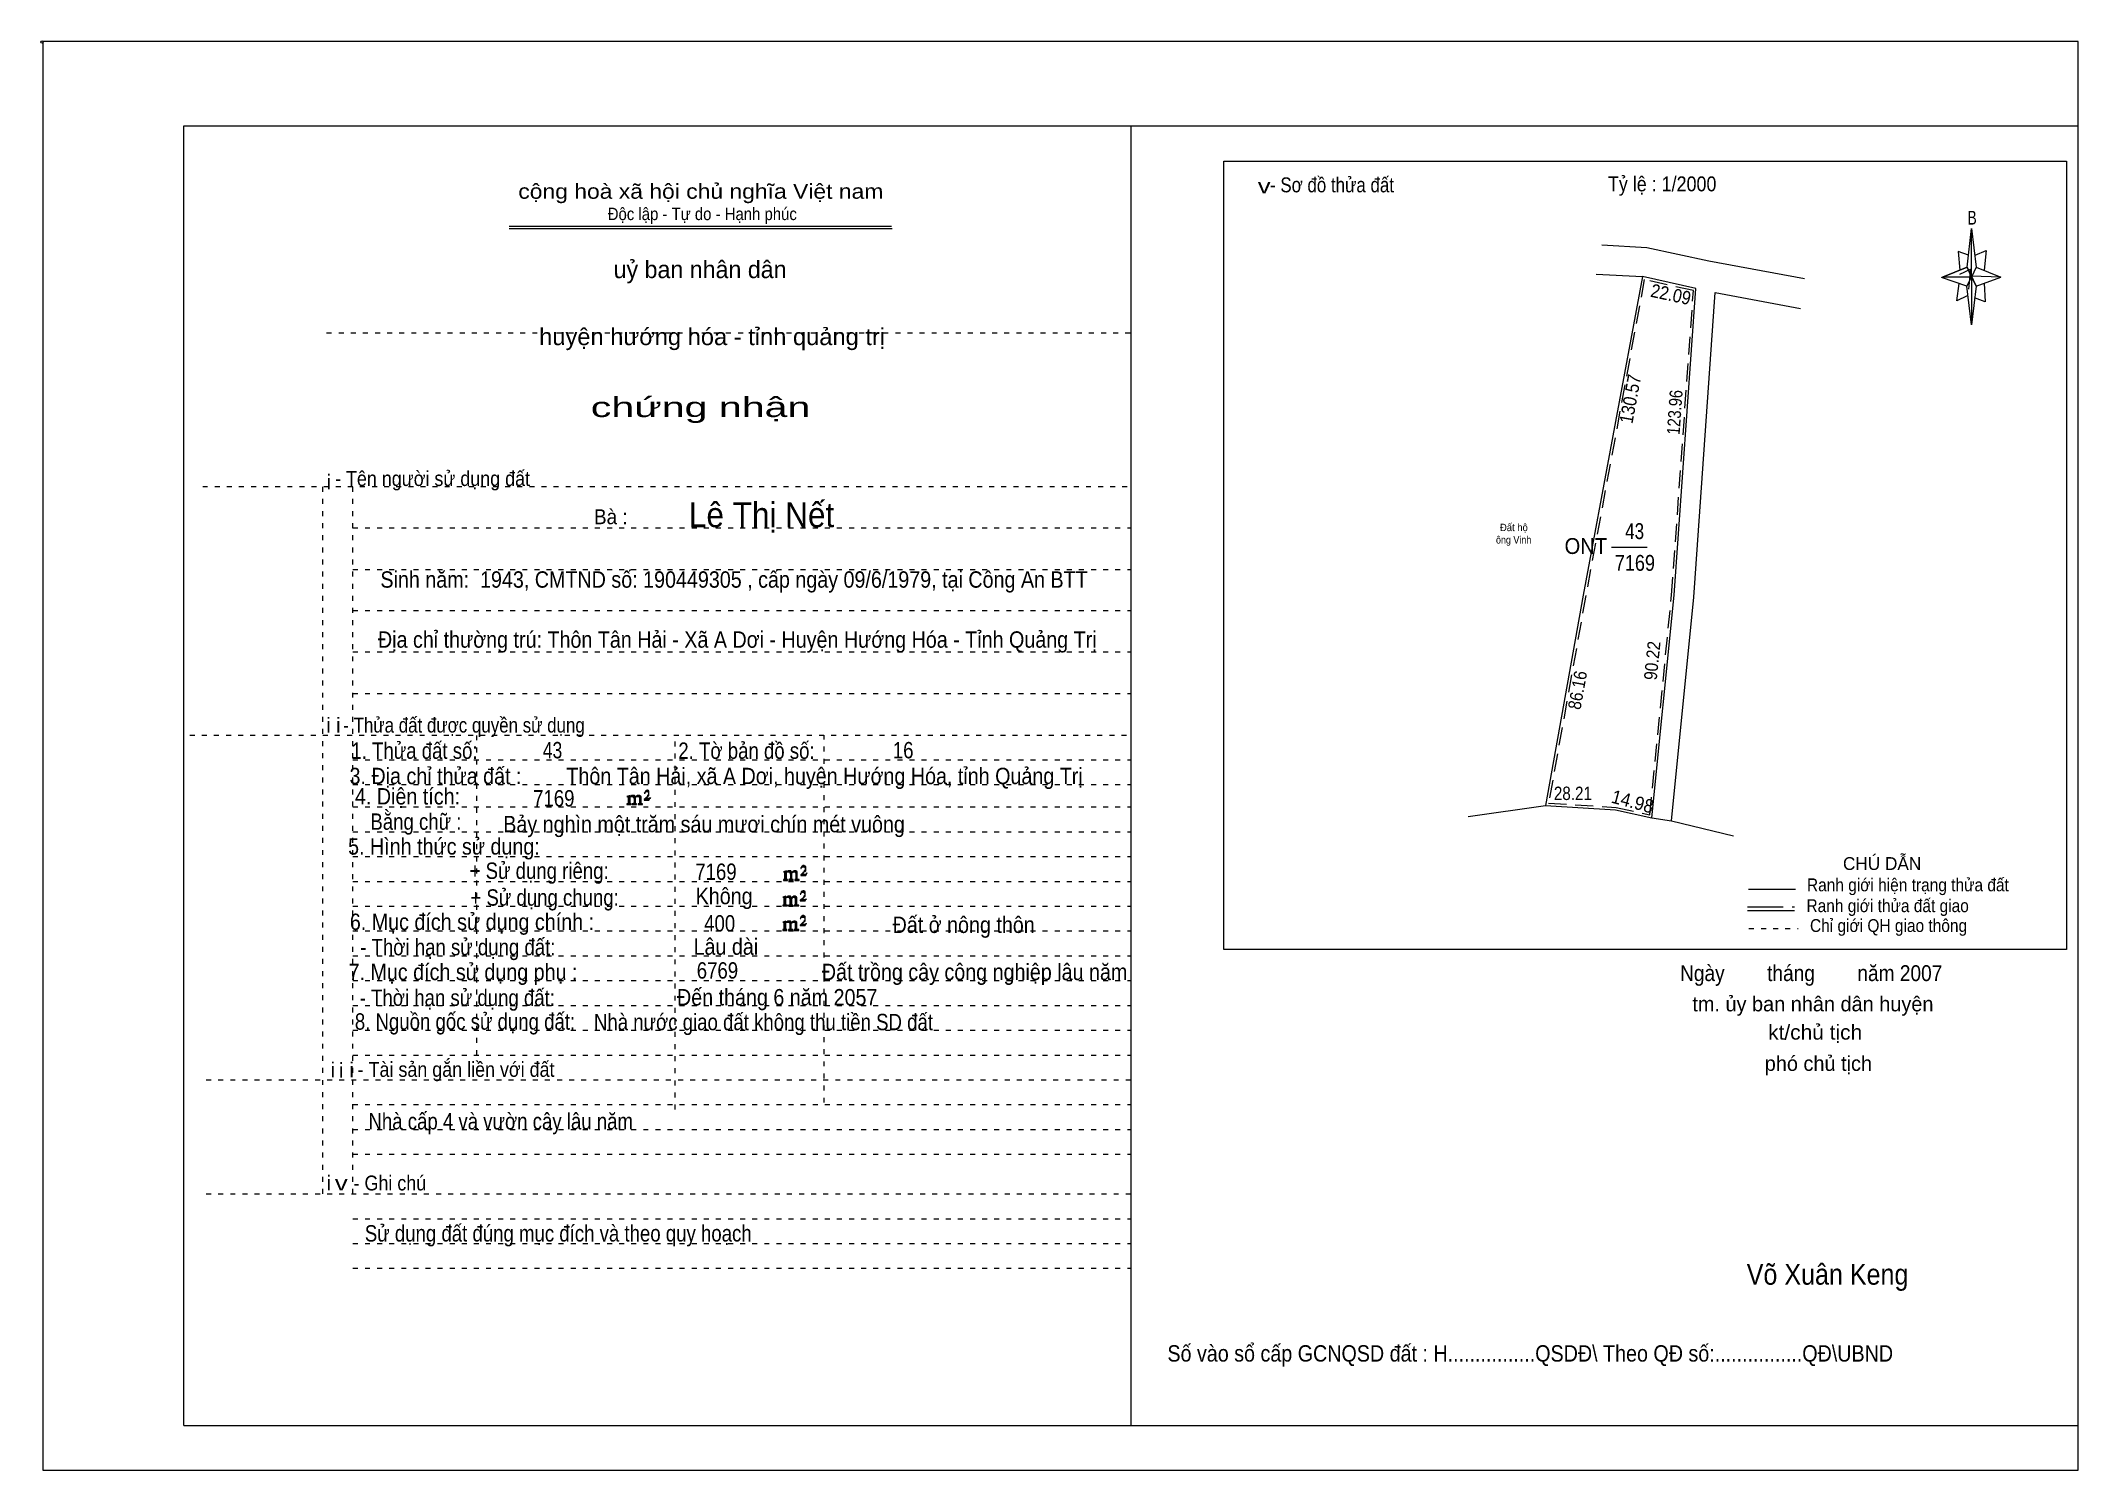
# Model space of a CAD drawing. Header units: centimetres. Extents: x -1.6 to 39.5, y -3.3 to 25.5.
import ezdxf
from ezdxf.enums import TextEntityAlignment as Align

# ---------------------------------------------------------------- set-up
doc = ezdxf.new("R2010")
doc.units = ezdxf.units.CM
doc.header["$LTSCALE"] = 0.12
for name, pattern in [('DOTTED', [1.5, 0.3, -1.2]), ('LONG_DASHED', [7.5, 6, -1.5]), ('MEDIUM_DASHED', [4.5, 3, -1.5])]:
    doc.linetypes.add(name, pattern=pattern)
for name, color, linetype, lineweight in [('1', 7, 'DOTTED', 13), ('10', 7, 'Continuous', 13), ('33', 7, 'LONG_DASHED', 13), ('4', 7, 'Continuous', 13), ('5', 7, 'Continuous', 13), ('50', 7, 'Continuous', 13)]:
    doc.layers.add(name, color=color, linetype=linetype, lineweight=lineweight)
doc.layers.add('30', color=7, linetype='Continuous')

msp = doc.modelspace()

# ---------------------------------------------------------------- hatches: boundary and pattern name
at = {"layer": '50'}
for points in [[(10.27, 10.13), (10.27, 10.12), (10.27, 10.11), (10.25, 10.11), (10.24, 10.11), (10.24, 10.1), (10.33, 10.1), (10.33, 10.11), (10.32, 10.11), (10.31, 10.11), (10.31, 10.12), (10.31, 10.13), (10.31, 10.24), (10.31, 10.25), (10.32, 10.26), (10.34, 10.26), (10.35, 10.26), (10.36, 10.26), (10.37, 10.25), (10.39, 10.22), (10.39, 10.13), (10.37, 10.12), (10.37, 10.11), (10.36, 10.11), (10.35, 10.11), (10.35, 10.1), (10.44, 10.1), (10.44, 10.11), (10.43, 10.11), (10.42, 10.11), (10.42, 10.12), (10.42, 10.13), (10.42, 10.24), (10.44, 10.26), (10.45, 10.26), (10.46, 10.26), (10.49, 10.26), (10.49, 10.25), (10.5, 10.24), (10.5, 10.22), (10.5, 10.13), (10.5, 10.12), (10.49, 10.11), (10.49, 10.11), (10.47, 10.11), (10.47, 10.1), (10.56, 10.1), (10.56, 10.11), (10.55, 10.11), (10.54, 10.11), (10.53, 10.12), (10.53, 10.13), (10.53, 10.2), (10.53, 10.25), (10.53, 10.26), (10.52, 10.27), (10.5, 10.28), (10.47, 10.28), (10.46, 10.28), (10.44, 10.27), (10.41, 10.25), (10.41, 10.26), (10.4, 10.28), (10.39, 10.28), (10.37, 10.28), (10.35, 10.28), (10.34, 10.28), (10.32, 10.26), (10.31, 10.26), (10.31, 10.25), (10.31, 10.25), (10.31, 10.26), (10.31, 10.28), (10.24, 10.26), (10.24, 10.26), (10.25, 10.26), (10.27, 10.25), (10.27, 10.24), (10.27, 10.23)], [(10.69, 10.19), (10.72, 10.24), (10.72, 10.24), (10.71, 10.22), (10.69, 10.22), (10.68, 10.22), (10.63, 10.22), (10.66, 10.26), (10.67, 10.27), (10.69, 10.28), (10.69, 10.3), (10.69, 10.32), (10.69, 10.34), (10.69, 10.35), (10.69, 10.37), (10.68, 10.38), (10.67, 10.38), (10.66, 10.39), (10.65, 10.39), (10.63, 10.38), (10.63, 10.38), (10.62, 10.37), (10.61, 10.35), (10.59, 10.33), (10.61, 10.33), (10.61, 10.35), (10.62, 10.35), (10.63, 10.36), (10.65, 10.36), (10.66, 10.36), (10.67, 10.35), (10.68, 10.35), (10.68, 10.32), (10.68, 10.3), (10.66, 10.28), (10.66, 10.26), (10.65, 10.25), (10.59, 10.2), (10.59, 10.19)], [(13.42, 8.61), (13.42, 8.6), (13.42, 8.59), (13.41, 8.59), (13.4, 8.59), (13.4, 8.57), (13.48, 8.57), (13.48, 8.59), (13.47, 8.59), (13.46, 8.59), (13.46, 8.6), (13.46, 8.61), (13.46, 8.72), (13.46, 8.73), (13.47, 8.74), (13.5, 8.74), (13.51, 8.74), (13.52, 8.74), (13.53, 8.73), (13.54, 8.69), (13.54, 8.61), (13.53, 8.6), (13.53, 8.59), (13.52, 8.59), (13.51, 8.59), (13.51, 8.57), (13.6, 8.57), (13.6, 8.59), (13.58, 8.59), (13.57, 8.59), (13.57, 8.6), (13.57, 8.61), (13.57, 8.72), (13.6, 8.74), (13.61, 8.74), (13.62, 8.74), (13.64, 8.74), (13.64, 8.73), (13.65, 8.72), (13.65, 8.69), (13.65, 8.61), (13.65, 8.6), (13.64, 8.59), (13.64, 8.59), (13.63, 8.59), (13.63, 8.57), (13.72, 8.57), (13.72, 8.59), (13.7, 8.59), (13.69, 8.59), (13.68, 8.6), (13.68, 8.61), (13.68, 8.68), (13.68, 8.73), (13.68, 8.74), (13.67, 8.75), (13.65, 8.76), (13.63, 8.76), (13.62, 8.76), (13.6, 8.75), (13.56, 8.73), (13.56, 8.74), (13.55, 8.76), (13.54, 8.76), (13.53, 8.76), (13.51, 8.76), (13.5, 8.76), (13.47, 8.74), (13.46, 8.74), (13.46, 8.73), (13.46, 8.73), (13.46, 8.74), (13.46, 8.76), (13.4, 8.74), (13.4, 8.74), (13.41, 8.74), (13.42, 8.73), (13.42, 8.72), (13.42, 8.71)], [(13.85, 8.67), (13.87, 8.72), (13.87, 8.72), (13.86, 8.69), (13.85, 8.69), (13.84, 8.69), (13.78, 8.69), (13.82, 8.74), (13.83, 8.75), (13.85, 8.76), (13.85, 8.78), (13.85, 8.79), (13.85, 8.82), (13.85, 8.83), (13.85, 8.85), (13.84, 8.86), (13.83, 8.86), (13.82, 8.87), (13.8, 8.87), (13.78, 8.86), (13.78, 8.86), (13.77, 8.85), (13.76, 8.83), (13.75, 8.81), (13.76, 8.81), (13.76, 8.83), (13.77, 8.83), (13.78, 8.84), (13.8, 8.84), (13.82, 8.84), (13.83, 8.83), (13.84, 8.83), (13.84, 8.79), (13.84, 8.78), (13.82, 8.76), (13.82, 8.74), (13.8, 8.73), (13.75, 8.68), (13.75, 8.67)], [(13.41, 8.09), (13.41, 8.08), (13.41, 8.07), (13.4, 8.07), (13.39, 8.07), (13.39, 8.06), (13.48, 8.06), (13.48, 8.07), (13.47, 8.07), (13.45, 8.07), (13.45, 8.08), (13.45, 8.09), (13.45, 8.2), (13.45, 8.21), (13.47, 8.23), (13.49, 8.23), (13.5, 8.23), (13.51, 8.23), (13.52, 8.21), (13.53, 8.18), (13.53, 8.09), (13.52, 8.08), (13.52, 8.07), (13.51, 8.07), (13.5, 8.07), (13.5, 8.06), (13.59, 8.06), (13.59, 8.07), (13.58, 8.07), (13.57, 8.07), (13.57, 8.08), (13.57, 8.09), (13.57, 8.2), (13.59, 8.23), (13.6, 8.23), (13.61, 8.23), (13.63, 8.23), (13.63, 8.21), (13.64, 8.2), (13.64, 8.18), (13.64, 8.09), (13.64, 8.08), (13.63, 8.07), (13.63, 8.07), (13.62, 8.07), (13.62, 8.06), (13.71, 8.06), (13.71, 8.07), (13.7, 8.07), (13.69, 8.07), (13.67, 8.08), (13.67, 8.09), (13.67, 8.17), (13.67, 8.21), (13.67, 8.23), (13.66, 8.24), (13.64, 8.25), (13.62, 8.25), (13.61, 8.25), (13.59, 8.24), (13.55, 8.21), (13.55, 8.23), (13.54, 8.25), (13.53, 8.25), (13.52, 8.25), (13.5, 8.25), (13.49, 8.25), (13.47, 8.23), (13.45, 8.23), (13.45, 8.21), (13.45, 8.21), (13.45, 8.23), (13.45, 8.25), (13.39, 8.23), (13.39, 8.23), (13.4, 8.23), (13.41, 8.21), (13.41, 8.2), (13.41, 8.19)], [(13.84, 8.16), (13.86, 8.2), (13.86, 8.2), (13.85, 8.18), (13.84, 8.18), (13.83, 8.18), (13.77, 8.18), (13.81, 8.23), (13.82, 8.24), (13.84, 8.25), (13.84, 8.27), (13.84, 8.28), (13.84, 8.3), (13.84, 8.31), (13.84, 8.34), (13.83, 8.35), (13.82, 8.35), (13.81, 8.36), (13.8, 8.36), (13.77, 8.35), (13.77, 8.35), (13.76, 8.34), (13.75, 8.31), (13.74, 8.29), (13.75, 8.29), (13.75, 8.31), (13.76, 8.31), (13.77, 8.33), (13.8, 8.33), (13.81, 8.33), (13.82, 8.31), (13.83, 8.31), (13.83, 8.28), (13.83, 8.27), (13.81, 8.25), (13.81, 8.23), (13.8, 8.21), (13.74, 8.17), (13.74, 8.16)], [(13.84, 7.66), (13.86, 7.71), (13.86, 7.71), (13.85, 7.68), (13.84, 7.68), (13.83, 7.68), (13.77, 7.68), (13.81, 7.73), (13.82, 7.74), (13.84, 7.75), (13.84, 7.77), (13.84, 7.78), (13.84, 7.81), (13.84, 7.82), (13.84, 7.84), (13.83, 7.85), (13.82, 7.85), (13.81, 7.86), (13.79, 7.86), (13.77, 7.85), (13.77, 7.85), (13.76, 7.84), (13.75, 7.82), (13.74, 7.8), (13.75, 7.8), (13.75, 7.82), (13.76, 7.82), (13.77, 7.83), (13.79, 7.83), (13.81, 7.83), (13.82, 7.82), (13.83, 7.82), (13.83, 7.78), (13.83, 7.77), (13.81, 7.75), (13.81, 7.73), (13.79, 7.72), (13.74, 7.67), (13.74, 7.66)], [(13.41, 7.6), (13.41, 7.59), (13.41, 7.58), (13.4, 7.58), (13.39, 7.58), (13.39, 7.56), (13.47, 7.56), (13.47, 7.58), (13.46, 7.58), (13.45, 7.58), (13.45, 7.59), (13.45, 7.6), (13.45, 7.71), (13.45, 7.72), (13.46, 7.73), (13.49, 7.73), (13.5, 7.73), (13.51, 7.73), (13.52, 7.72), (13.53, 7.68), (13.53, 7.6), (13.52, 7.59), (13.52, 7.58), (13.51, 7.58), (13.5, 7.58), (13.5, 7.56), (13.59, 7.56), (13.59, 7.58), (13.57, 7.58), (13.56, 7.58), (13.56, 7.59), (13.56, 7.6), (13.56, 7.71), (13.59, 7.73), (13.6, 7.73), (13.61, 7.73), (13.63, 7.73), (13.63, 7.72), (13.64, 7.71), (13.64, 7.68), (13.64, 7.6), (13.64, 7.59), (13.63, 7.58), (13.63, 7.58), (13.62, 7.58), (13.62, 7.56), (13.71, 7.56), (13.71, 7.58), (13.69, 7.58), (13.68, 7.58), (13.67, 7.59), (13.67, 7.6), (13.67, 7.67), (13.67, 7.72), (13.67, 7.73), (13.66, 7.74), (13.64, 7.75), (13.62, 7.75), (13.61, 7.75), (13.59, 7.74), (13.55, 7.72), (13.55, 7.73), (13.54, 7.75), (13.53, 7.75), (13.52, 7.75), (13.5, 7.75), (13.49, 7.75), (13.46, 7.73), (13.45, 7.73), (13.45, 7.72), (13.45, 7.72), (13.45, 7.73), (13.45, 7.75), (13.39, 7.73), (13.39, 7.73), (13.4, 7.73), (13.41, 7.72), (13.41, 7.71), (13.41, 7.7)]]:
    msp.add_hatch(color=256, dxfattribs=at).paths.add_polyline_path(points)

# ---------------------------------------------------------------- linework, layer by layer
at = {"layer": '1', "linetype": 'Continuous'}
for p, q in [((1.31, -2.42), (1.31, 23.78)), ((1.31, 23.78), (39.51, 23.78)), ((20.41, -2.42), (20.41, 23.78)), ((39.51, -2.42), (39.51, 23.78)), ((7.87, 21.76), (15.58, 21.76)), ((7.87, 21.71), (15.59, 21.71)), ((37.26, 20.55), (36.75, 20.72)), ((1.31, -2.42), (39.51, -2.42))]:
    msp.add_line(p, q, dxfattribs=at)
at = {"layer": '1'}
for p, q in [((4.19, 19.61), (20.41, 19.61)), ((1.69, 16.51), (20.41, 16.51)), ((4.11, 2.25), (4.11, 16.51)), ((4.72, 2.25), (4.72, 16.51)), ((4.72, 15.68), (20.41, 15.68)), ((4.72, 14.84), (20.41, 14.84)), ((4.72, 14.01), (20.41, 14.01)), ((4.72, 13.18), (20.41, 13.18)), ((4.72, 12.34), (20.41, 12.34)), ((1.43, 11.5), (20.41, 11.5)), ((7.22, 5.05), (7.22, 11.5)), ((11.22, 3.95), (11.22, 11.5)), ((14.22, 4.09), (14.22, 11.5)), ((4.72, 11), (20.41, 11)), ((4.72, 10.5), (20.41, 10.5)), ((4.72, 10.05), (20.41, 10.05)), ((4.72, 9.55), (20.41, 9.55)), ((4.72, 9.05), (20.41, 9.05)), ((4.72, 8.55), (20.41, 8.55)), ((4.72, 8.05), (20.41, 8.05)), ((4.72, 7.55), (20.41, 7.55)), ((4.72, 7.05), (20.41, 7.05)), ((4.72, 6.55), (20.41, 6.55)), ((4.72, 6.05), (20.41, 6.05)), ((4.72, 5.55), (20.41, 5.55)), ((4.72, 5.05), (20.41, 5.05)), ((1.76, 4.55), (20.41, 4.55)), ((4.72, 4.05), (20.41, 4.05)), ((4.72, 3.55), (20.41, 3.55)), ((4.72, 3.05), (20.41, 3.05)), ((1.76, 2.25), (20.41, 2.25)), ((4.72, 1.75), (20.41, 1.75)), ((4.72, 1.25), (20.41, 1.25)), ((4.72, 0.75), (20.41, 0.75))]:
    msp.add_line(p, q, dxfattribs=at)
at = {"layer": '1', "linetype": 'Continuous'}
msp.add_lwpolyline([(-1.53, -3.32), (39.51, -3.32), (39.51, 25.48), (-1.53, 25.48)], close=True, dxfattribs=at)
msp.add_lwpolyline([(37.27, 20.35), (37.06, 20.25), (37.11, 20.6)], dxfattribs=at)
at = {"layer": '10'}
for p, q in [((29.79, 20.79), (30.72, 20.74)), ((27.21, 9.86), (28.77, 10.08)), ((30.91, 9.83), (31.31, 9.77)), ((31.31, 9.77), (32.56, 9.47))]:
    msp.add_line(p, q, dxfattribs=at)
for points in [[(29.9, 21.38), (30.81, 21.33), (32.06, 21.06), (33.99, 20.7)], [(30.72, 20.74), (29.53, 14.32), (28.77, 10.08)], [(30.91, 9.83), (31.36, 14.32), (31.8, 20.5), (30.72, 20.74)], [(31.31, 9.77), (31.76, 14.28), (32.19, 20.42), (33.91, 20.1)], [(28.77, 10.08), (30.18, 9.99), (30.91, 9.83)]]:
    msp.add_lwpolyline(points, dxfattribs=at)
at = {"layer": '10', "linetype": 'MEDIUM_DASHED'}
for points in [[(30.76, 20.68), (29.58, 14.31), (28.83, 10.13)], [(30.87, 9.89), (31.31, 14.32), (31.75, 20.46), (30.76, 20.68)], [(28.83, 10.13), (30.19, 10.04), (30.87, 9.89)]]:
    msp.add_lwpolyline(points, dxfattribs=at)
at = {"layer": '33'}
msp.add_line((30.1, 15.29), (30.98, 15.29), dxfattribs=at)
at = {"layer": '4'}
for p, q in [((32.86, 8.39), (33.81, 8.39)), ((32.84, 7.96), (33.79, 7.96))]:
    msp.add_line(p, q, dxfattribs=at)
at = {"layer": '4', "linetype": 'LONG_DASHED'}
msp.add_line((32.84, 8.04), (33.79, 8.04), dxfattribs=at)
at = {"layer": '4', "linetype": 'DOTTED'}
msp.add_line((32.87, 7.6), (33.86, 7.6), dxfattribs=at)
at = {"layer": '4'}
msp.add_lwpolyline([(22.28, 23.07), (39.27, 23.07), (39.27, 7.18), (22.28, 7.18)], close=True, dxfattribs=at)
msp.add_circle((-1.55, 25.47), 0.025, dxfattribs=at)
at = {"layer": '5'}
for p, q in [((37.27, 20.93), (37.36, 21.71)), ((37.45, 20.55), (37.36, 19.77)), ((37.45, 20.93), (37.95, 20.73)), ((37.61, 20.61), (37.63, 20.23)), ((37.63, 20.23), (37.42, 20.31))]:
    msp.add_line(p, q, dxfattribs=at)
for points in [[(37.36, 21.71), (37.45, 20.93), (37.36, 20.73)], [(37.36, 20.73), (36.77, 20.73), (37.27, 20.93), (37.45, 20.55), (37.95, 20.73), (37.36, 20.75)], [(37.36, 20.73), (37.36, 19.77), (37.26, 20.55)]]:
    msp.add_lwpolyline(points, close=True, dxfattribs=at)
for points in [[(37.3, 21.17), (37.09, 21.25), (37.12, 20.87)], [(37.43, 21.17), (37.65, 21.27), (37.61, 20.87)], [(37.36, 20.73), (37.27, 20.93), (36.77, 20.73)], [(37.12, 20.79), (37.34, 20.89), (37.3, 20.49)], [(37.36, 20.73), (37.45, 20.55), (37.95, 20.73)]]:
    msp.add_lwpolyline(points, dxfattribs=at)
at = {"layer": '50'}
for points in [[(10.27, 10.13), (10.27, 10.12), (10.27, 10.11), (10.25, 10.11), (10.24, 10.11), (10.24, 10.1), (10.33, 10.1), (10.33, 10.11), (10.32, 10.11), (10.31, 10.11), (10.31, 10.12), (10.31, 10.13), (10.31, 10.24), (10.31, 10.25), (10.32, 10.26), (10.34, 10.26), (10.35, 10.26), (10.36, 10.26), (10.37, 10.25), (10.39, 10.22), (10.39, 10.13), (10.37, 10.12), (10.37, 10.11), (10.36, 10.11), (10.35, 10.11), (10.35, 10.1), (10.44, 10.1), (10.44, 10.11), (10.43, 10.11), (10.42, 10.11), (10.42, 10.12), (10.42, 10.13), (10.42, 10.24), (10.44, 10.26), (10.45, 10.26), (10.46, 10.26), (10.49, 10.26), (10.49, 10.25), (10.5, 10.24), (10.5, 10.22), (10.5, 10.13), (10.5, 10.12), (10.49, 10.11), (10.49, 10.11), (10.47, 10.11), (10.47, 10.1), (10.56, 10.1), (10.56, 10.11), (10.55, 10.11), (10.54, 10.11), (10.53, 10.12), (10.53, 10.13), (10.53, 10.2), (10.53, 10.25), (10.53, 10.26), (10.52, 10.27), (10.5, 10.28), (10.47, 10.28), (10.46, 10.28), (10.44, 10.27), (10.41, 10.25), (10.41, 10.26), (10.4, 10.28), (10.39, 10.28), (10.37, 10.28), (10.35, 10.28), (10.34, 10.28), (10.32, 10.26), (10.31, 10.26), (10.31, 10.25), (10.31, 10.25), (10.31, 10.26), (10.31, 10.28), (10.24, 10.26), (10.24, 10.26), (10.25, 10.26), (10.27, 10.25), (10.27, 10.24), (10.27, 10.23)], [(10.69, 10.19), (10.72, 10.24), (10.72, 10.24), (10.71, 10.22), (10.69, 10.22), (10.68, 10.22), (10.63, 10.22), (10.66, 10.26), (10.67, 10.27), (10.69, 10.28), (10.69, 10.3), (10.69, 10.32), (10.69, 10.34), (10.69, 10.35), (10.69, 10.37), (10.68, 10.38), (10.67, 10.38), (10.66, 10.39), (10.65, 10.39), (10.63, 10.38), (10.63, 10.38), (10.62, 10.37), (10.61, 10.35), (10.59, 10.33), (10.61, 10.33), (10.61, 10.35), (10.62, 10.35), (10.63, 10.36), (10.65, 10.36), (10.66, 10.36), (10.67, 10.35), (10.68, 10.35), (10.68, 10.32), (10.68, 10.3), (10.66, 10.28), (10.66, 10.26), (10.65, 10.25), (10.59, 10.2), (10.59, 10.19)], [(13.42, 8.61), (13.42, 8.6), (13.42, 8.59), (13.41, 8.59), (13.4, 8.59), (13.4, 8.57), (13.48, 8.57), (13.48, 8.59), (13.47, 8.59), (13.46, 8.59), (13.46, 8.6), (13.46, 8.61), (13.46, 8.72), (13.46, 8.73), (13.47, 8.74), (13.5, 8.74), (13.51, 8.74), (13.52, 8.74), (13.53, 8.73), (13.54, 8.69), (13.54, 8.61), (13.53, 8.6), (13.53, 8.59), (13.52, 8.59), (13.51, 8.59), (13.51, 8.57), (13.6, 8.57), (13.6, 8.59), (13.58, 8.59), (13.57, 8.59), (13.57, 8.6), (13.57, 8.61), (13.57, 8.72), (13.6, 8.74), (13.61, 8.74), (13.62, 8.74), (13.64, 8.74), (13.64, 8.73), (13.65, 8.72), (13.65, 8.69), (13.65, 8.61), (13.65, 8.6), (13.64, 8.59), (13.64, 8.59), (13.63, 8.59), (13.63, 8.57), (13.72, 8.57), (13.72, 8.59), (13.7, 8.59), (13.69, 8.59), (13.68, 8.6), (13.68, 8.61), (13.68, 8.68), (13.68, 8.73), (13.68, 8.74), (13.67, 8.75), (13.65, 8.76), (13.63, 8.76), (13.62, 8.76), (13.6, 8.75), (13.56, 8.73), (13.56, 8.74), (13.55, 8.76), (13.54, 8.76), (13.53, 8.76), (13.51, 8.76), (13.5, 8.76), (13.47, 8.74), (13.46, 8.74), (13.46, 8.73), (13.46, 8.73), (13.46, 8.74), (13.46, 8.76), (13.4, 8.74), (13.4, 8.74), (13.41, 8.74), (13.42, 8.73), (13.42, 8.72), (13.42, 8.71)], [(13.85, 8.67), (13.87, 8.72), (13.87, 8.72), (13.86, 8.69), (13.85, 8.69), (13.84, 8.69), (13.78, 8.69), (13.82, 8.74), (13.83, 8.75), (13.85, 8.76), (13.85, 8.78), (13.85, 8.79), (13.85, 8.82), (13.85, 8.83), (13.85, 8.85), (13.84, 8.86), (13.83, 8.86), (13.82, 8.87), (13.8, 8.87), (13.78, 8.86), (13.78, 8.86), (13.77, 8.85), (13.76, 8.83), (13.75, 8.81), (13.76, 8.81), (13.76, 8.83), (13.77, 8.83), (13.78, 8.84), (13.8, 8.84), (13.82, 8.84), (13.83, 8.83), (13.84, 8.83), (13.84, 8.79), (13.84, 8.78), (13.82, 8.76), (13.82, 8.74), (13.8, 8.73), (13.75, 8.68), (13.75, 8.67)], [(13.41, 8.09), (13.41, 8.08), (13.41, 8.07), (13.4, 8.07), (13.39, 8.07), (13.39, 8.06), (13.48, 8.06), (13.48, 8.07), (13.47, 8.07), (13.45, 8.07), (13.45, 8.08), (13.45, 8.09), (13.45, 8.2), (13.45, 8.21), (13.47, 8.23), (13.49, 8.23), (13.5, 8.23), (13.51, 8.23), (13.52, 8.21), (13.53, 8.18), (13.53, 8.09), (13.52, 8.08), (13.52, 8.07), (13.51, 8.07), (13.5, 8.07), (13.5, 8.06), (13.59, 8.06), (13.59, 8.07), (13.58, 8.07), (13.57, 8.07), (13.57, 8.08), (13.57, 8.09), (13.57, 8.2), (13.59, 8.23), (13.6, 8.23), (13.61, 8.23), (13.63, 8.23), (13.63, 8.21), (13.64, 8.2), (13.64, 8.18), (13.64, 8.09), (13.64, 8.08), (13.63, 8.07), (13.63, 8.07), (13.62, 8.07), (13.62, 8.06), (13.71, 8.06), (13.71, 8.07), (13.7, 8.07), (13.69, 8.07), (13.67, 8.08), (13.67, 8.09), (13.67, 8.17), (13.67, 8.21), (13.67, 8.23), (13.66, 8.24), (13.64, 8.25), (13.62, 8.25), (13.61, 8.25), (13.59, 8.24), (13.55, 8.21), (13.55, 8.23), (13.54, 8.25), (13.53, 8.25), (13.52, 8.25), (13.5, 8.25), (13.49, 8.25), (13.47, 8.23), (13.45, 8.23), (13.45, 8.21), (13.45, 8.21), (13.45, 8.23), (13.45, 8.25), (13.39, 8.23), (13.39, 8.23), (13.4, 8.23), (13.41, 8.21), (13.41, 8.2), (13.41, 8.19)], [(13.84, 8.16), (13.86, 8.2), (13.86, 8.2), (13.85, 8.18), (13.84, 8.18), (13.83, 8.18), (13.77, 8.18), (13.81, 8.23), (13.82, 8.24), (13.84, 8.25), (13.84, 8.27), (13.84, 8.28), (13.84, 8.3), (13.84, 8.31), (13.84, 8.34), (13.83, 8.35), (13.82, 8.35), (13.81, 8.36), (13.8, 8.36), (13.77, 8.35), (13.77, 8.35), (13.76, 8.34), (13.75, 8.31), (13.74, 8.29), (13.75, 8.29), (13.75, 8.31), (13.76, 8.31), (13.77, 8.33), (13.8, 8.33), (13.81, 8.33), (13.82, 8.31), (13.83, 8.31), (13.83, 8.28), (13.83, 8.27), (13.81, 8.25), (13.81, 8.23), (13.8, 8.21), (13.74, 8.17), (13.74, 8.16)], [(13.84, 7.66), (13.86, 7.71), (13.86, 7.71), (13.85, 7.68), (13.84, 7.68), (13.83, 7.68), (13.77, 7.68), (13.81, 7.73), (13.82, 7.74), (13.84, 7.75), (13.84, 7.77), (13.84, 7.78), (13.84, 7.81), (13.84, 7.82), (13.84, 7.84), (13.83, 7.85), (13.82, 7.85), (13.81, 7.86), (13.79, 7.86), (13.77, 7.85), (13.77, 7.85), (13.76, 7.84), (13.75, 7.82), (13.74, 7.8), (13.75, 7.8), (13.75, 7.82), (13.76, 7.82), (13.77, 7.83), (13.79, 7.83), (13.81, 7.83), (13.82, 7.82), (13.83, 7.82), (13.83, 7.78), (13.83, 7.77), (13.81, 7.75), (13.81, 7.73), (13.79, 7.72), (13.74, 7.67), (13.74, 7.66)], [(13.41, 7.6), (13.41, 7.59), (13.41, 7.58), (13.4, 7.58), (13.39, 7.58), (13.39, 7.56), (13.47, 7.56), (13.47, 7.58), (13.46, 7.58), (13.45, 7.58), (13.45, 7.59), (13.45, 7.6), (13.45, 7.71), (13.45, 7.72), (13.46, 7.73), (13.49, 7.73), (13.5, 7.73), (13.51, 7.73), (13.52, 7.72), (13.53, 7.68), (13.53, 7.6), (13.52, 7.59), (13.52, 7.58), (13.51, 7.58), (13.5, 7.58), (13.5, 7.56), (13.59, 7.56), (13.59, 7.58), (13.57, 7.58), (13.56, 7.58), (13.56, 7.59), (13.56, 7.6), (13.56, 7.71), (13.59, 7.73), (13.6, 7.73), (13.61, 7.73), (13.63, 7.73), (13.63, 7.72), (13.64, 7.71), (13.64, 7.68), (13.64, 7.6), (13.64, 7.59), (13.63, 7.58), (13.63, 7.58), (13.62, 7.58), (13.62, 7.56), (13.71, 7.56), (13.71, 7.58), (13.69, 7.58), (13.68, 7.58), (13.67, 7.59), (13.67, 7.6), (13.67, 7.67), (13.67, 7.72), (13.67, 7.73), (13.66, 7.74), (13.64, 7.75), (13.62, 7.75), (13.61, 7.75), (13.59, 7.74), (13.55, 7.72), (13.55, 7.73), (13.54, 7.75), (13.53, 7.75), (13.52, 7.75), (13.5, 7.75), (13.49, 7.75), (13.46, 7.73), (13.45, 7.73), (13.45, 7.72), (13.45, 7.72), (13.45, 7.73), (13.45, 7.75), (13.39, 7.73), (13.39, 7.73), (13.4, 7.73), (13.41, 7.72), (13.41, 7.71), (13.41, 7.7)]]:
    msp.add_lwpolyline(points, close=True, dxfattribs=at)

# ---------------------------------------------------------------- texts
at = {"layer": '1'}
for s, height, width, p in [('cộng hoà xã hội chủ nghĩa Việt nam', 0.3, 1.15, (11.735, 22.31)), ('v', 0.3, 1.3, (23.095, 22.42)), ('- Sơ đồ thửa đất ', 0.3, 0.85, (24.51, 22.44)), ('Độc lập - Tự do - Hạnh phúc', 0.25, 0.9, (11.765, 21.88)), ('chứng nhận', 0.4, 1.55, (11.73, 17.91)), ('- Tên người sử dụng đất', 0.3, 0.9, (6.325, 16.52)), ('- Thửa đất được quyền sử dụng', 0.3, 0.85, (6.96, 11.55)), ('- Tài sản gắn liền với đất ', 0.3, 0.9, (6.85, 4.61)), ('v', 0.3, 1.3, (4.485, 2.32)), ('- Ghi chú', 0.3, 0.9, (5.465, 2.32))]:
    msp.add_text(s, height=height, dxfattribs=dict(at, width=width)).set_placement(p, align=Align.CENTER)
for s, height, p in [('uỷ ban nhân dân', 0.35, (11.72, 20.71)), ('i', 0.3, (4.235, 16.45)), ('i', 0.3, (4.225, 11.55)), ('i', 0.3, (4.425, 11.55)), ('i', 0.3, (4.315, 4.6)), ('i', 0.3, (4.485, 4.59)), ('i', 0.3, (4.695, 4.6)), ('i', 0.3, (4.235, 2.32))]:
    msp.add_text(s, height=height, dxfattribs=at).set_placement(p, align=Align.CENTER)
at = {"layer": '10'}
for s, height, width, p in [('Tỷ lệ : 1/2000', 0.3, 0.9, (31.12, 22.46)), ('Lê Thị Nết', 0.5, 0.95, (12.96, 15.69)), ('Đất hộ', 0.15, 0.95, (28.13, 15.61)), ('ông Vinh', 0.15, 0.9, (28.125, 15.36)), ('Võ Xuân Keng', 0.42, 0.9, (34.455, 0.42))]:
    msp.add_text(s, height=height, dxfattribs=dict(at, width=width)).set_placement(p, align=Align.CENTER)
at = {"layer": '30'}
for s, height, rotation, width, p in [('22.09', 0.27, 347.845, 0.9, (31.267, 20.252)), ('130.57', 0.27, 79.546, 0.9, (30.61, 18.25)), ('123.96', 0.26, 85.994, 0.85, (31.503, 17.996)), ('90.22', 0.2599, 84.217, 0.9, (31.049, 12.987)), ('86.16', 0.26, 79.792, 0.9, (29.541, 12.382)), ('14.98', 0.2699, 345, 0.95, (30.49, 10.03))]:
    msp.add_text(s, height=height, rotation=rotation, dxfattribs=dict(at, width=width)).set_placement(p, align=Align.CENTER)
at = {"layer": '30', "width": 0.85}
msp.add_text('28.21', height=0.27, dxfattribs=at).set_placement((29.32, 10.19), align=Align.CENTER)
at = {"layer": '33'}
for s, width, p in [('43', 0.8, (30.565, 15.45)), ('7169', 0.85, (30.57, 14.81))]:
    msp.add_text(s, height=0.32, dxfattribs=dict(at, width=width)).set_placement(p, align=Align.CENTER)
at = {"layer": '33', "width": 0.95}
msp.add_text('ONT', height=0.32, dxfattribs=at).set_placement((30.01, 15.15), align=Align.RIGHT)
at = {"layer": '4'}
msp.add_text('CHÚ DẪN', height=0.2591, dxfattribs=at).set_placement((35.555, 8.78), align=Align.CENTER)
at = {"layer": '4', "width": 0.9}
for s, p in [('Ranh giới hiện trạng thửa đất', (36.075, 8.35)), ('Ranh giới thửa đất giao ', (35.71, 7.93)), ('Chỉ giới QH giao thông', (35.685, 7.53))]:
    msp.add_text(s, height=0.2591, dxfattribs=at).set_placement(p, align=Align.CENTER)
at = {"layer": '5', "width": 0.75}
msp.add_text('B', height=0.276, dxfattribs=at).set_placement((37.37, 21.79), align=Align.CENTER)
at = {"layer": '50'}
for s, height, width, p in [('  huyện hướng hóa - tỉnh quảng trị', 0.34, 1.05, (11.83, 19.36)), ('Bà :', 0.3, 0.95, (9.92, 15.75)), ('Sinh năm:  1943, CMTND số: 190449305 , cấp ngày 09/6/1979, tại Công An BTT', 0.33, 0.9, (12.405, 14.47)), ('Địa chỉ thường trú: Thôn Tân Hải - Xã A Dơi - Huyện Hướng Hóa - Tỉnh Quảng Trị', 0.33, 0.9, (12.47, 13.26)), ('1. Thửa đất số:  ', 0.33, 0.85, (6.065, 11.02)), ('43', 0.33, 0.8, (8.745, 11.03)), ('2. Tờ bản đồ số:  ', 0.33, 0.85, (12.76, 11.02)), ('16', 0.33, 0.85, (15.815, 11.03)), ('3. Địa chỉ thửa đất : ', 0.33, 0.9, (6.44, 10.51)), ('Thôn Tân Hải, xã A Dơi, huyện Hướng Hóa, tỉnh Quảng Trị', 0.33, 0.9, (14.23, 10.51)), ('4. Diện tích: ', 0.33, 0.9, (5.875, 10.1)), ('7169', 0.33, 0.85, (8.77, 10.06)), ('Bằng chữ :', 0.33, 0.85, (5.99, 9.59)), ('Bảy nghìn một trăm sáu mươi chín mét vuông', 0.33, 0.9, (11.8, 9.54)), ('5. Hình thức sử dụng:', 0.33, 0.9, (6.555, 9.09)), ('+ Sử dụng riêng:', 0.33, 0.85, (8.475, 8.6)), ('7169', 0.33, 0.85, (12.04, 8.58)), ('+ Sử dụng chung:', 0.33, 0.85, (8.585, 8.06)), ('Không', 0.33, 0.9, (12.205, 8.09)), ('6. Mục đích sử dụng chính :', 0.33, 0.9, (7.12, 7.57)), ('400', 0.33, 0.85, (12.115, 7.54)), ('Đất ở nông thôn', 0.33, 0.9, (17.035, 7.51)), ('- Thời hạn sử dụng đất:', 0.33, 0.85, (6.835, 7.06)), ('Lâu dài', 0.33, 0.9, (12.24, 7.07)), ('7. Mục đích sử dụng phụ :', 0.33, 0.9, (6.94, 6.56)), ('6769', 0.33, 0.85, (12.07, 6.59)), ('Đất trồng cây công nghiệp lâu năm', 0.33, 0.9, (17.255, 6.56)), ('Ngày        tháng        năm 2007', 0.32, 0.9, (34.125, 6.54)), ('- Thời hạn sử dụng đất:', 0.33, 0.85, (6.825, 6.04)), ('Đến tháng 6 năm 2057', 0.33, 0.9, (13.275, 6.05)), ('8. Nguồn gốc sử dụng đất:', 0.33, 0.85, (6.98, 5.56)), ('Nhà nước giao đất không thu tiền SD đất ', 0.33, 0.85, (13.05, 5.55)), ('kt/chủ tịch', 0.3, 1.05, (34.205, 5.36)), ('Nhà cấp 4 và vườn cây lâu năm', 0.33, 0.85, (7.7, 3.55)), ('Sử dụng đất đúng mục đích và theo quy hoạch', 0.33, 0.85, (8.86, 1.29)), ('Số vào sổ cấp GCNQSD đất : H................QSDĐ\\ Theo QĐ số:................QĐ\\UBND', 0.33, 0.9, (28.46, -1.13))]:
    msp.add_text(s, height=height, dxfattribs=dict(at, width=width)).set_placement(p, align=Align.CENTER)
for s, p in [('tm. ủy ban nhân dân huyện ', (34.215, 5.93)), ('phó chủ tịch', (34.27, 4.73))]:
    msp.add_text(s, height=0.3, dxfattribs=at).set_placement(p, align=Align.CENTER)

doc.saveas('drawing.dxf')
